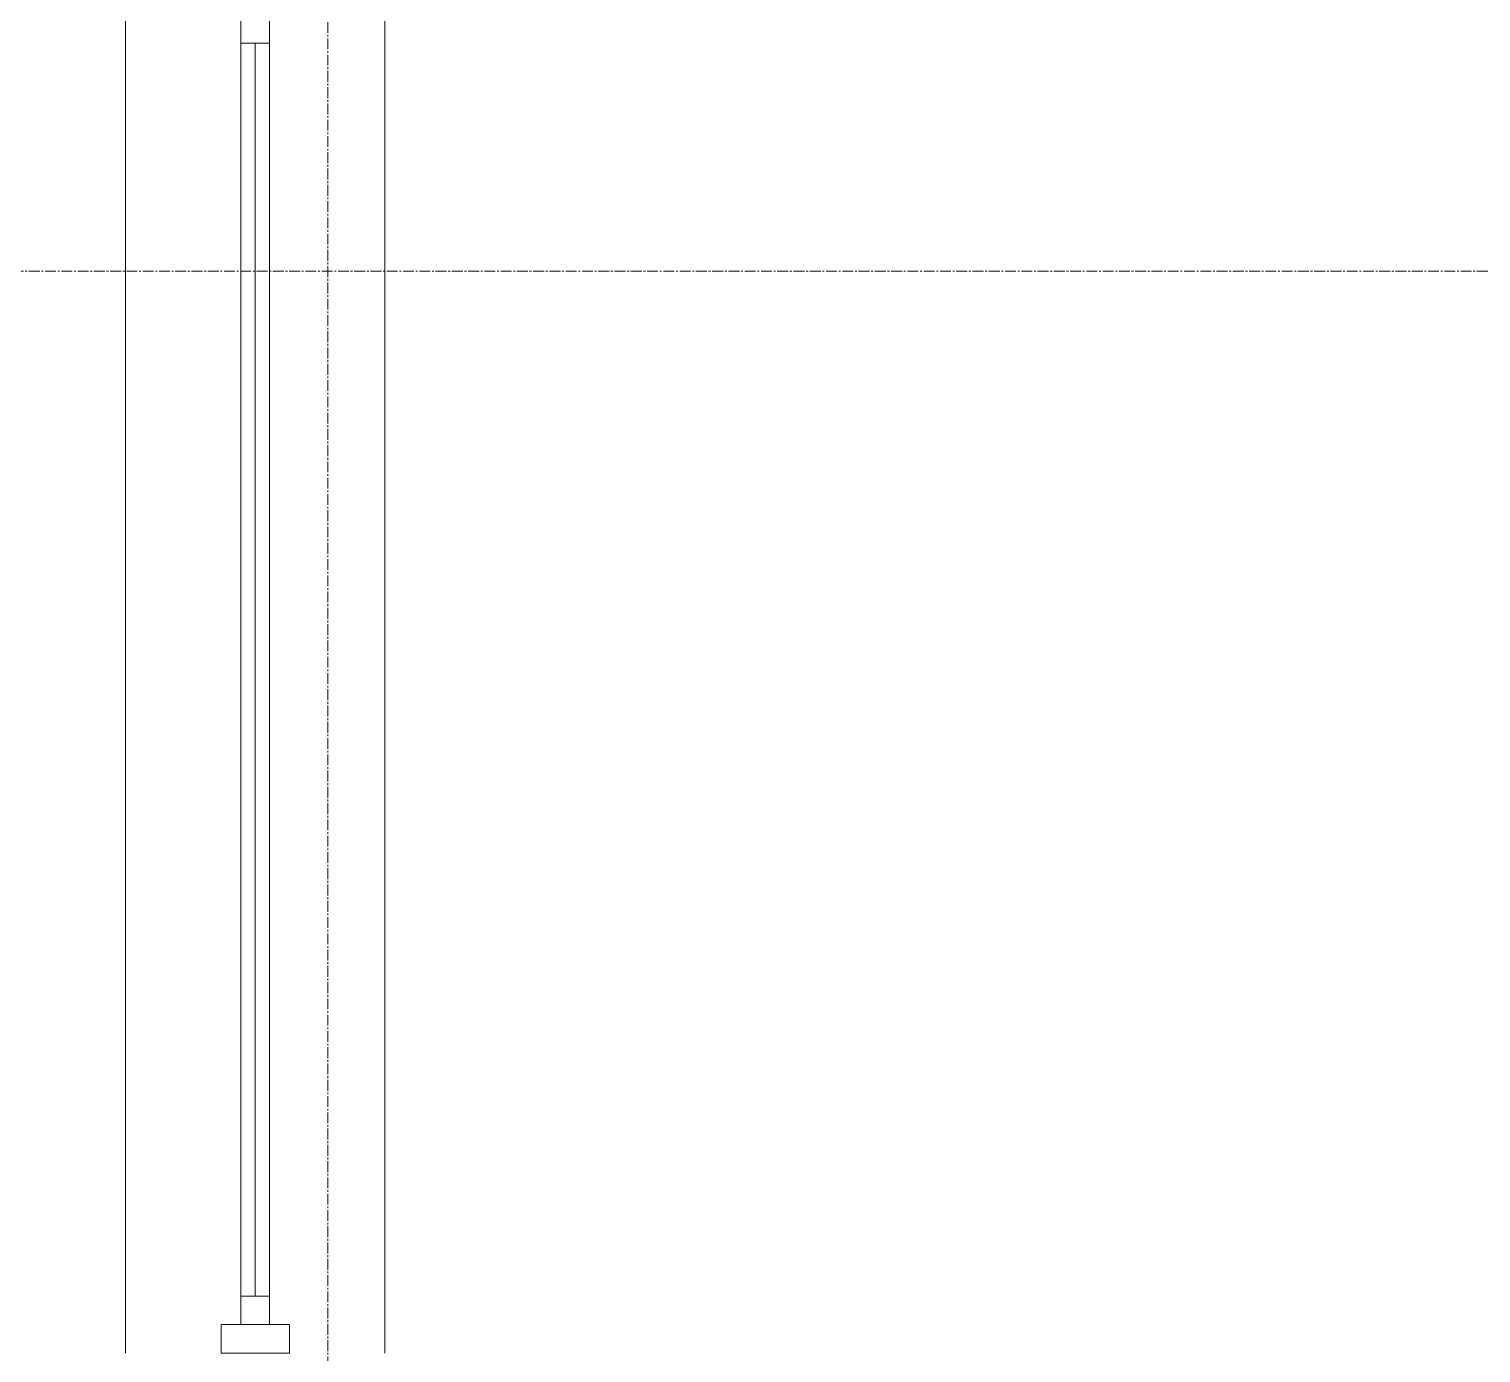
# Model space of a CAD drawing. Header units: millimetres. Extents: x -231292 to 573618, y -153144 to 564035.
# Drawn here: x 8359 to 10909, y -138745 to -136420 of the extents above; entities that cross this region are included whole.
import ezdxf

# ---------------------------------------------------------------- set-up
doc = ezdxf.new("R2010")
doc.units = ezdxf.units.MM
doc.linetypes.add('CENTER2', pattern=[28.575, 19.05, -3.175, 3.175, -3.175])
doc.layers.get('0').update_dxf_attribs({"color": 250})
for name, color, linetype, lineweight in [('A-Wall_Материал_Газоблок_Контур', 250, 'Continuous', 0), ('АР_Окна', 250, 'Continuous', 5), ('РД_Оси_100', 250, 'Continuous', 0)]:
    doc.layers.add(name, color=color, linetype=linetype, lineweight=lineweight)

# ---------------------------------------------------------------- blocks, each defined once
blk = doc.blocks.new('оси_рен')
at = {"layer": 'РД_Оси_100', "color": 251, "linetype": 'CENTER2', "true_color": 0x636466}
blk.add_line((1195652.916, 135558.25), (1195652.916, 223268.25), dxfattribs=at)
blk.add_lwpolyline([(1225207.916, 147913.25), (1189697.958, 147913.25)], dxfattribs=at)

msp = doc.modelspace()

# ---------------------------------------------------------------- linework, layer by layer
at = {"layer": 'A-Wall_Материал_Газоблок_Контур', "color": 18, "linetype": 'Continuous', "lineweight": 0, "true_color": 0x000000}
for p, q in [((8528.458, -136345.283), (8528.458, -138745.283)), ((8983.458, -138745.283), (8983.458, -136345.283))]:
    msp.add_line(p, q, dxfattribs=at)
at = {"layer": 'АР_Окна', "color": 18, "linetype": 'Continuous', "lineweight": 5, "true_color": 0x000000}
for p, q in [((8528.458, -136345.283), (8528.458, -138745.283)), ((8983.458, -136345.283), (8983.458, -138745.283)), ((8730.958, -136445.283), (8780.958, -136445.283)), ((8755.958, -136445.283), (8755.958, -138645.283)), ((8730.958, -138645.283), (8780.958, -138645.283))]:
    msp.add_line(p, q, dxfattribs=at)
for points in [[(8730.958, -136395.283), (8780.958, -136395.283), (8780.958, -138695.283), (8730.958, -138695.283)], [(8815.958, -138695.283), (8815.958, -138745.283), (8695.958, -138745.283), (8695.958, -138695.283)]]:
    msp.add_lwpolyline(points, close=True, dxfattribs=at)

# ---------------------------------------------------------------- block references
at = {"rotation": 359.999868838025}
msp.add_blockref('оси_рен', (-1186769.82, -284755.728), dxfattribs=at)

doc.saveas('drawing.dxf')
